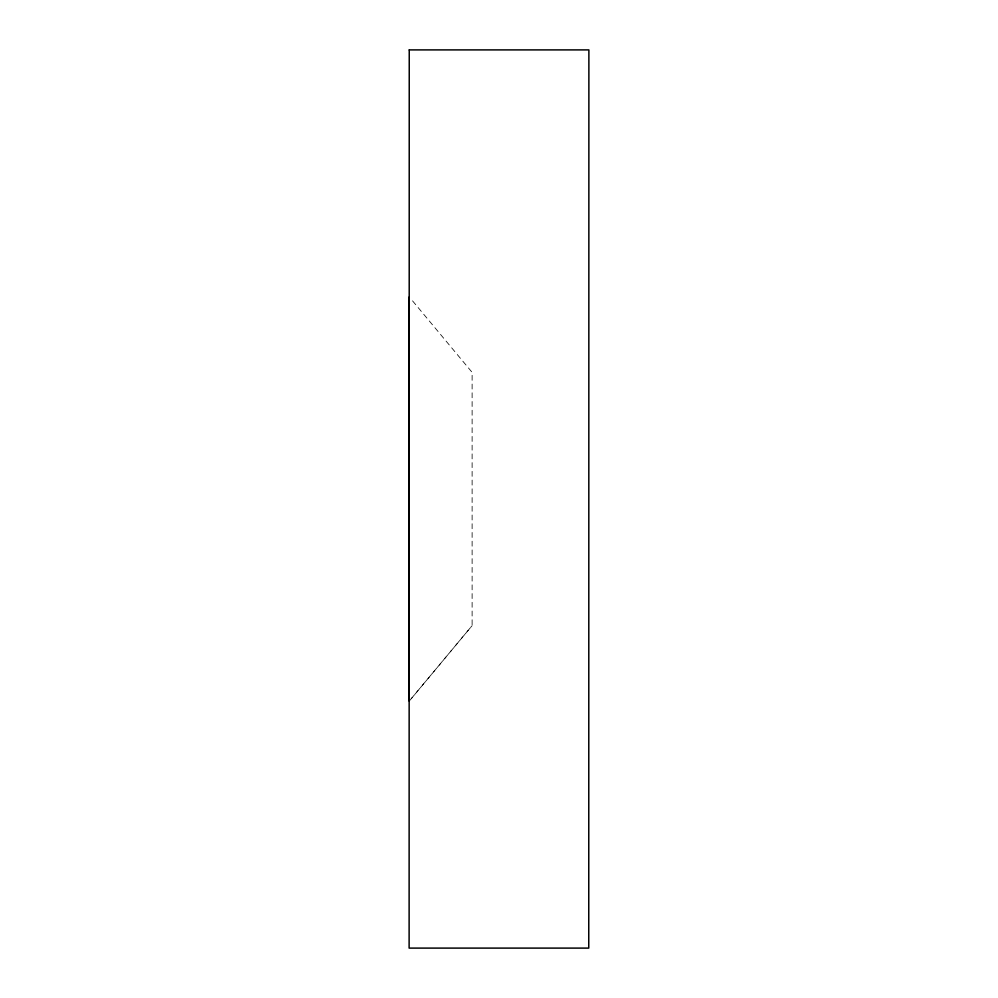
<?xml version="1.0" encoding="UTF-8"?>
<svg xmlns="http://www.w3.org/2000/svg" width="998" height="998" viewBox="0 0 998 998"><rect width="100%" height="100%" fill="white"/><g stroke="black" fill="none" stroke-linecap="round" stroke-linejoin="round"><path stroke-width="0.75" stroke-dasharray="4.99 3.74" d="M411.201 698.725L472.116 625.646L472.116 372.354L411.238 299.3M409.242 701.095L472.116 625.646"/><path stroke-width="1.5" d="M409.242 296.905L409.242 701.095M409.242 49.9L409.118 948.1L588.758 948.1L588.882 49.9L409.242 49.9"/></g></svg>
